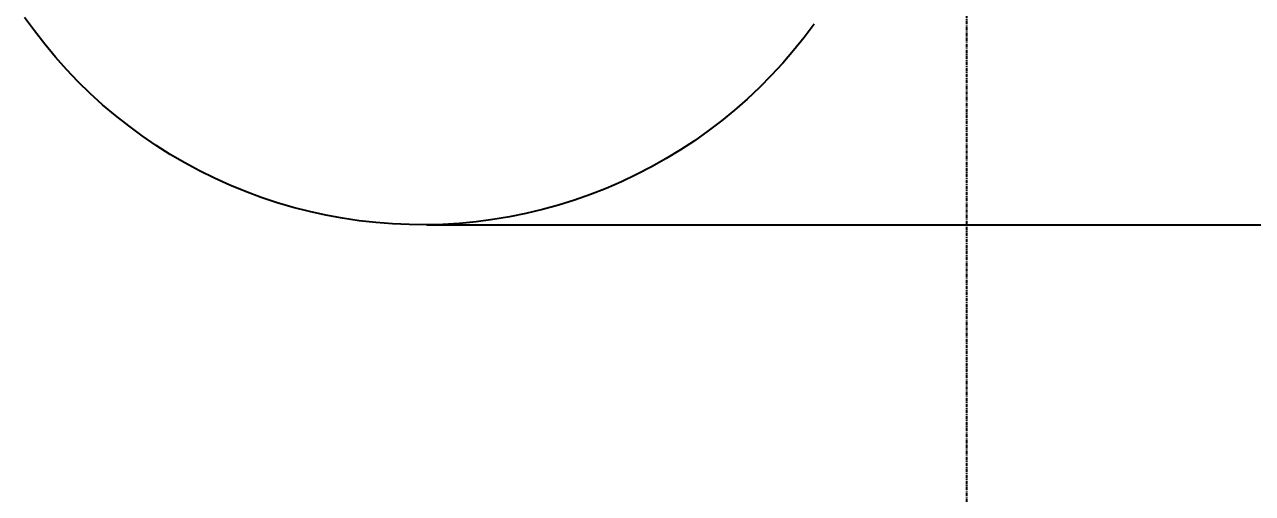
# Model space of a CAD drawing. Header units: millimetres. Extents: x 2944 to 4044, y 1234 to 2718.
# Drawn here: x 3758.6 to 3899, y 1566.2 to 1619.8 of the extents above; entities that cross this region are included whole.
import ezdxf

# ---------------------------------------------------------------- set-up
doc = ezdxf.new("R2010")
doc.units = ezdxf.units.MM
doc.linetypes.add('CENTER', pattern=[0.6, 0.375, -0.075, 0.075, -0.075])
for name, color, linetype in [('CEN2', 1, 'Continuous'), ('DIM2', 3, 'Continuous'), ('main', 7, 'Continuous')]:
    doc.layers.add(name, color=color, linetype=linetype)
doc.styles.get("Standard").update_dxf_attribs({"font": 'arial.ttf'})
doc.dimstyles.new('ISO-25', dxfattribs={"dimtxt": 2.5, "dimasz": 2.5, "dimexe": 1.25, "dimexo": 0.625, "dimtad": 1, "dimtxsty": 'Standard', "dimcen": 2.5, "dimadec": 0, "dimazin": 0, "dimtfac": 1, "dimtmove": 0, "dimatfit": 3, "dimfxl": 1, "dimarcsym": 0})

# ---------------------------------------------------------------- blocks, each defined once
blk = doc.blocks.new('*D29')
at = {"layer": 'Defpoints', "color": 0, "transparency": 16777216}
for p in [(3891.31, 1712.21), (3941.72, 1712.21), (3803.94, 1596.91)]:
    blk.add_point(p, dxfattribs=at)
at = {"layer": 'DIM2', "color": 0, "lineweight": -2, "transparency": 16777216}
for p, q in [((3891.94, 1712.21), (3942.97, 1712.21)), ((3941.72, 1608.91), (3941.72, 1700.21)), ((3804.57, 1596.91), (3942.97, 1596.91))]:
    blk.add_line(p, q, dxfattribs=at)
at = {"layer": 'DIM2', "color": 0, "transparency": 16777216}
for points in [[(3939.72, 1700.21), (3943.72, 1700.21), (3941.72, 1712.21)], [(3939.72, 1608.91), (3943.72, 1608.91), (3941.72, 1596.91)]]:
    blk.add_solid(points, dxfattribs=at)
at = {"layer": 'DIM2', "color": 0, "transparency": 16777216, "insert": (3929.06, 1654.56), "char_height": 15, "attachment_point": 5, "rotation": 90}
blk.add_mtext('115', dxfattribs=at)

msp = doc.modelspace()

# ---------------------------------------------------------------- linework, layer by layer
at = {"layer": 'CEN2', "linetype": 'CENTER'}
msp.add_line((3866.31, 1436.98), (3866.31, 1723.08), dxfattribs=at)
at = {"layer": 'main'}
for p, q in [((3759.68, 1619.1), (3758.56, 1620.65)), ((3760.86, 1617.58), (3759.68, 1619.1)), ((3848.86, 1619.88), (3847.71, 1618.34)), ((3762.09, 1616.1), (3760.86, 1617.58)), ((3847.71, 1618.34), (3846.51, 1616.84)), ((3846.51, 1616.84), (3845.26, 1615.39)), ((3763.37, 1614.67), (3762.09, 1616.1)), ((3845.26, 1615.39), (3843.95, 1613.98)), ((3764.7, 1613.28), (3763.37, 1614.67)), ((3843.95, 1613.98), (3842.6, 1612.61)), ((3766.07, 1611.94), (3764.7, 1613.28)), ((3842.6, 1612.61), (3841.2, 1611.3)), ((3767.49, 1610.65), (3766.07, 1611.94)), ((3768.96, 1609.41), (3767.49, 1610.65)), ((3841.2, 1611.3), (3839.76, 1610.03)), ((3770.47, 1608.22), (3768.96, 1609.41)), ((3839.76, 1610.03), (3838.27, 1608.81)), ((3772.01, 1607.08), (3770.47, 1608.22)), ((3838.27, 1608.81), (3836.74, 1607.65)), ((3773.6, 1606), (3772.01, 1607.08)), ((3835.18, 1606.54), (3833.57, 1605.48)), ((3836.74, 1607.65), (3835.18, 1606.54)), ((3775.22, 1604.97), (3773.6, 1606)), ((3776.88, 1604), (3775.22, 1604.97)), ((3833.57, 1605.48), (3831.93, 1604.49)), ((3778.57, 1603.09), (3776.88, 1604)), ((3830.26, 1603.54), (3828.55, 1602.66)), ((3831.93, 1604.49), (3830.26, 1603.54)), ((3780.29, 1602.24), (3778.57, 1603.09)), ((3782.04, 1601.45), (3780.29, 1602.24)), ((3828.55, 1602.66), (3826.82, 1601.84)), ((3783.82, 1600.72), (3782.04, 1601.45)), ((3825.05, 1601.08), (3823.26, 1600.38)), ((3826.82, 1601.84), (3825.05, 1601.08)), ((3785.62, 1600.05), (3783.82, 1600.72)), ((3787.44, 1599.44), (3785.62, 1600.05)), ((3789.28, 1598.9), (3787.44, 1599.44)), ((3821.45, 1599.74), (3819.62, 1599.16)), ((3823.26, 1600.38), (3821.45, 1599.74)), ((3791.14, 1598.42), (3789.28, 1598.9)), ((3793.02, 1598.01), (3791.14, 1598.42)), ((3794.91, 1597.66), (3793.02, 1598.01)), ((3815.9, 1598.21), (3814.02, 1597.83)), ((3817.77, 1598.65), (3815.9, 1598.21)), ((3819.62, 1599.16), (3817.77, 1598.65)), ((3796.81, 1597.38), (3794.91, 1597.66)), ((3798.72, 1597.16), (3796.81, 1597.38)), ((3800.63, 1597.01), (3798.72, 1597.16)), ((3802.55, 1596.93), (3800.63, 1597.01)), ((3804.47, 1596.91), (3802.55, 1596.93)), ((3806.39, 1596.96), (3804.47, 1596.91)), ((3808.31, 1597.08), (3806.39, 1596.96)), ((3810.22, 1597.26), (3808.31, 1597.08)), ((3812.12, 1597.51), (3810.22, 1597.26)), ((3814.02, 1597.83), (3812.12, 1597.51))]:
    msp.add_line(p, q, dxfattribs=at)

# ---------------------------------------------------------------- dimensions: what is measured, and where the dimension line sits
at = {"layer": 'DIM2'}
dim = msp.add_linear_dim(base=(3941.72, 1712.21), p1=(3803.94, 1596.91), p2=(3891.31, 1712.21), angle=90, dimstyle='ISO-25', override={"dimtxt": 15, "dimasz": 12, "dimgap": 5, "dimdec": 0}, dxfattribs=at)
dim.commit()
dim.dimension.update_dxf_attribs({"geometry": '*D29', "text_midpoint": (3929.06, 1654.56)})

doc.saveas('drawing.dxf')
